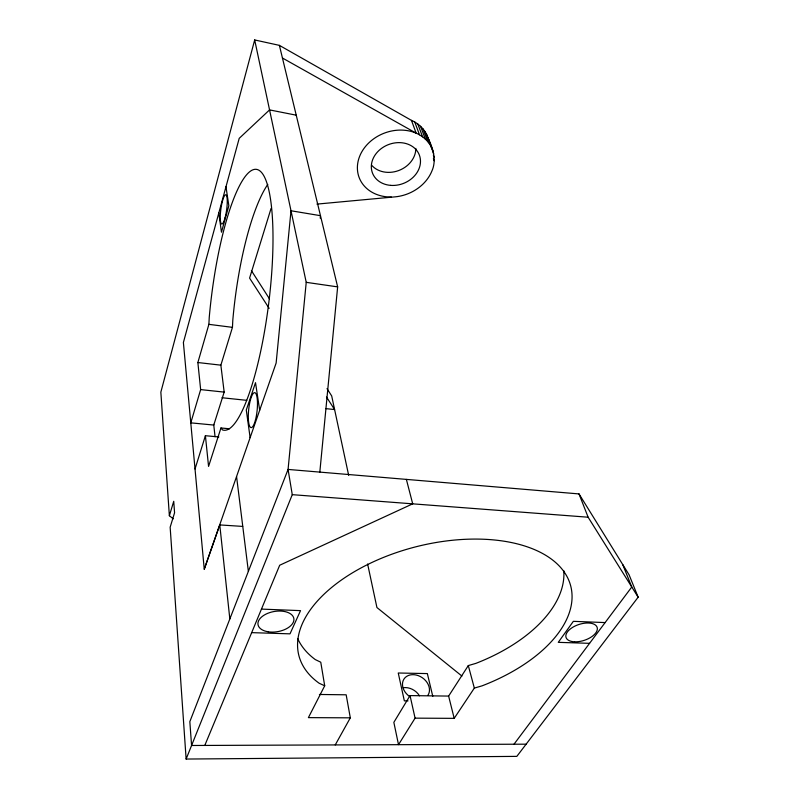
<?xml version="1.0" encoding="UTF-8"?>
<svg xmlns="http://www.w3.org/2000/svg" width="799" height="799" viewBox="0 0 799 799"><rect width="100%" height="100%" fill="white"/><g stroke="black" fill="none" stroke-linecap="round" stroke-linejoin="round"><path stroke-width="1.2" d="M218.826 436.943L205.403 435.705L208.569 466.406L220.963 427.974L222.492 429.912A131.445 28.834 -82.9 0 0 269.033 300.724A131.445 28.834 -82.9 0 0 253.603 169.588A131.445 28.834 -82.9 0 0 209.248 317.363L208.879 324.344L197.862 362.526L200.649 389.602L190.781 422.851L213.762 425.058L224.169 392.109L220.864 365.163L232.459 327.35L232.789 320.409A130.367 31.351 -82.8 0 1 267.785 184.389M319.82 472.109L337.647 286.881L279.39 45.363L254.681 39.95L160.849 392.159L169.368 515.735L173.263 518.831M254.681 39.95L306.227 282.337L288.069 469.432L292.264 494.661L186.127 759.05L516.833 756.373L638.151 597.193L629.103 574.851L579.015 493.922L288.069 469.432L189.832 721.647L191.57 745.487L526.122 744.179M320.229 218.157L320.469 215.68L291.006 210.766L276.134 363.046L204.244 569.228L183.39 342.511L239.211 138.347L269.553 109.902L296.229 115.186M279.39 45.363L411.455 120.369C419.006 123.635 425.348 129.887 427.974 137.768C432.788 147.995 436.913 160.13 431.859 171.106A39.231 32.529 -21.2 0 1 395.305 196.834L316.953 204.105M169.368 515.735L173.733 501.293L174.572 512.798L170.157 527.22L186.127 759.05M271.051 208.469L249.588 278.102L269.153 308.354M195.026 468.983L205.403 435.705M204.254 569.198L219.775 524.923L242.706 526.411M204.784 745.437L279.69 565.243L412.703 503.839L406.371 479.39M297.637 638.471A137.937 77.253 -14.3 0 0 315.295 659.584L320.769 662.211L324.704 685.802L308.394 717.632L350.312 717.832L346.167 694.8L319.42 694.471M335.24 744.928L350.312 717.832M410.037 695.599L393.847 722.356L398.511 744.678L415.081 718.151L410.037 695.599L448.629 696.079L468.304 665.577L475.864 663.38A137.937 77.253 -14.3 0 0 563.764 570.636M415.081 718.151L454.192 718.351L474.336 688.089L482.017 685.862A140.294 76.414 -14.3 0 0 559.919 566.691A140.294 76.414 -14.3 0 0 369.478 563.635A140.294 76.414 -14.3 0 0 319.161 683.245L324.704 685.802M513.987 744.229L631.769 587.005L622.711 564.523M408.039 700.873L404.344 700.833L398.252 673.008L427.355 673.587L432.788 696.358M251.675 632.638L290.007 633.847L300.524 610.636L261.463 609.098M589.572 643.335L558.271 642.346L573.352 621.332L605.123 622.581M292.264 494.661L588.124 517.213L638.151 597.193M220.963 427.974L229.523 428.783M222.032 397.742L246.771 400.339M325.942 408.639L334.601 409.547L326.501 397.033M200.649 389.602L224.169 392.109M197.862 362.526L220.864 365.163M208.879 324.344L232.459 327.35M306.227 282.337L337.647 286.881M432.828 150.592C430.182 142.661 423.76 136.399 416.149 133.153L282.447 58.017M461.922 676.064L376.928 607.53L367.62 564.014M251.395 270.631L269.463 298.826M327.011 388.634L331.695 395.944L348.674 475.375M579.015 493.922L588.124 517.213M426.696 134.612L431.54 147.425M433.707 153.887L427.974 137.768M425.018 131.625L429.852 144.429M433.358 155.146L434.167 157.293M422.971 128.839L427.785 141.633M433.398 158.611L434.207 160.749M420.554 126.292L425.358 139.086M417.817 124.015L422.581 136.799M414.771 122.037L419.505 134.811M411.455 120.369L416.149 133.153A39.231 32.529 -21.2 0 0 359.54 156.574A39.231 32.529 -21.2 0 0 391.39 197.043M468.304 665.577L474.336 688.089M448.629 696.079L454.192 718.351M225.977 186.736L228.844 205.733L221.463 232.189L218.786 213.043M259.675 410.237L255.52 382.671L246.282 410.027L250.127 437.622M236.574 476.633L248.369 571.355M213.693 424.369L215.061 436.753M219.775 524.923L229.832 618.945M415.84 148.404A24.759 20.734 -21.5 0 1 398.811 170.497A24.759 20.734 -21.5 0 1 371.575 165.153M409.647 696.518A14.472 11.326 35.2 0 1 404.024 678.97A14.472 11.326 35.2 0 1 422.222 677.662A14.472 11.326 35.2 0 1 427.984 695.2M403.275 687.739A14.282 11.316 35.6 0 1 419.475 695.809M574.541 641.807A16.35 8.37 -17.9 0 0 597.332 628.244A16.35 8.37 -17.9 0 0 572.873 627.205A16.35 8.37 -17.9 0 0 574.541 641.807M268.224 631.799A18.177 10.227 -9.7 0 0 293.872 618.676A18.177 10.227 -9.7 0 0 265.697 614.261A18.177 10.227 -9.7 0 0 268.224 631.799M390.621 185.368A25.109 20.814 -21.2 0 0 419.345 155.046A25.109 20.814 -21.2 0 0 377.757 151.69A25.109 20.814 -21.2 0 0 390.621 185.368M255.45 420.014A17.578 4.245 -84.1 0 0 254.911 392.699A17.578 4.245 -84.1 0 0 248.309 417.687A17.578 4.245 -84.1 0 0 255.45 420.014M225.038 217.877A14.782 2.906 -82.2 0 0 225.947 194.836A14.782 2.906 -82.2 0 0 220.294 215.58A14.782 2.906 -82.2 0 0 225.038 217.877"/></g></svg>
